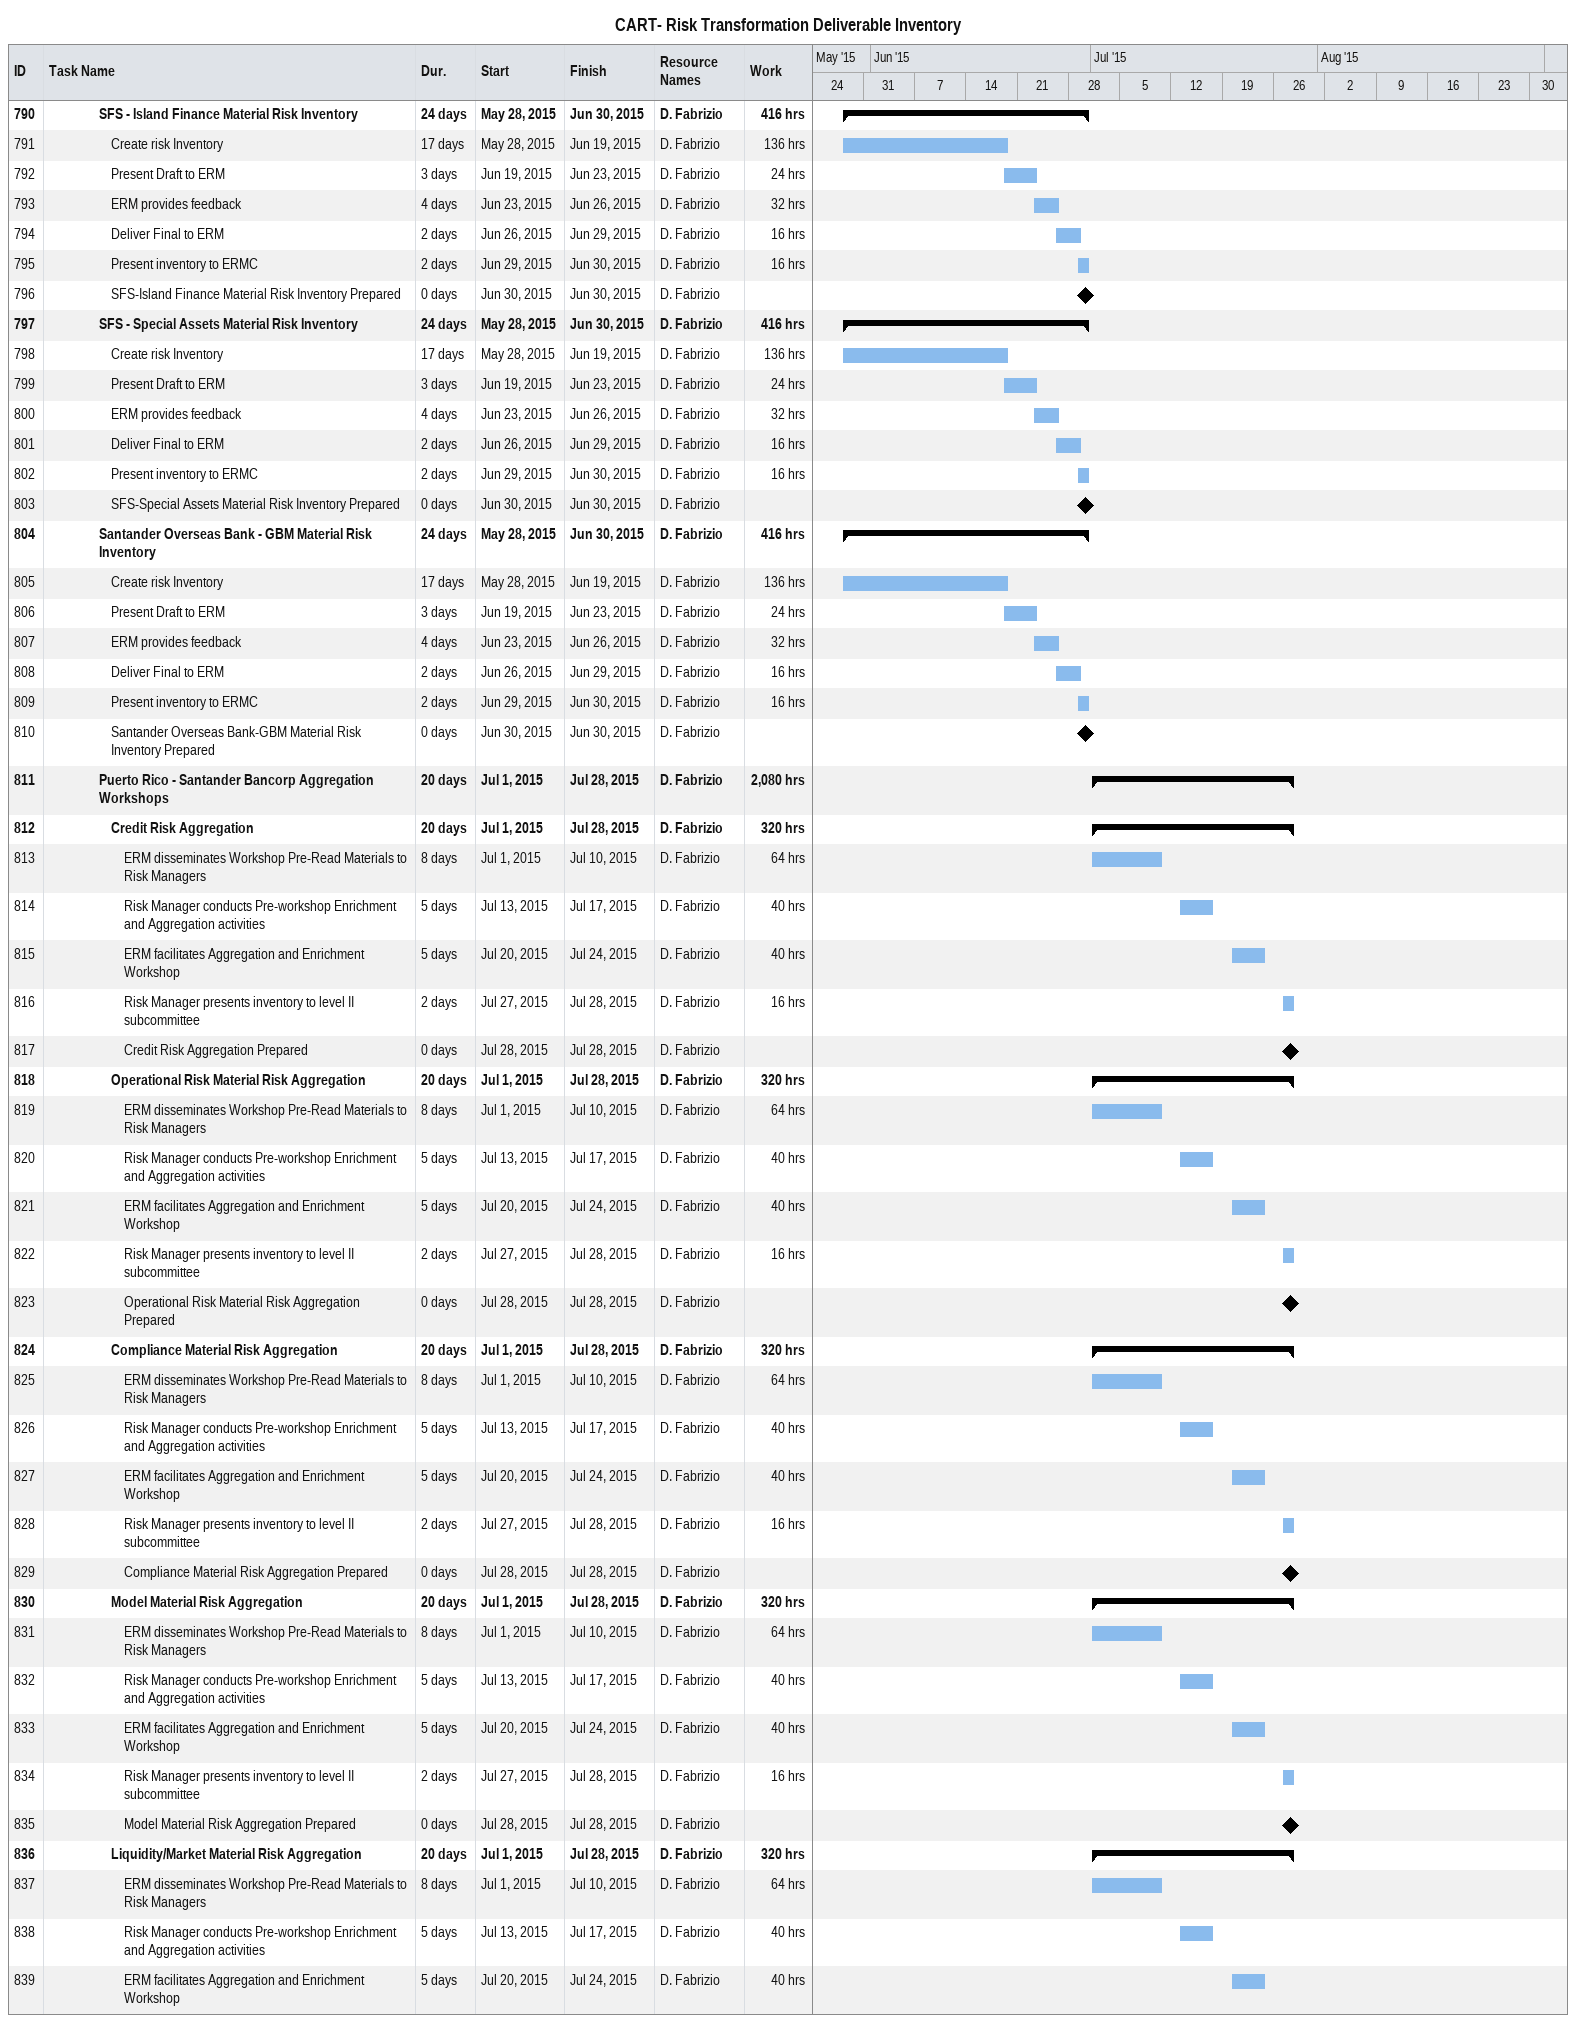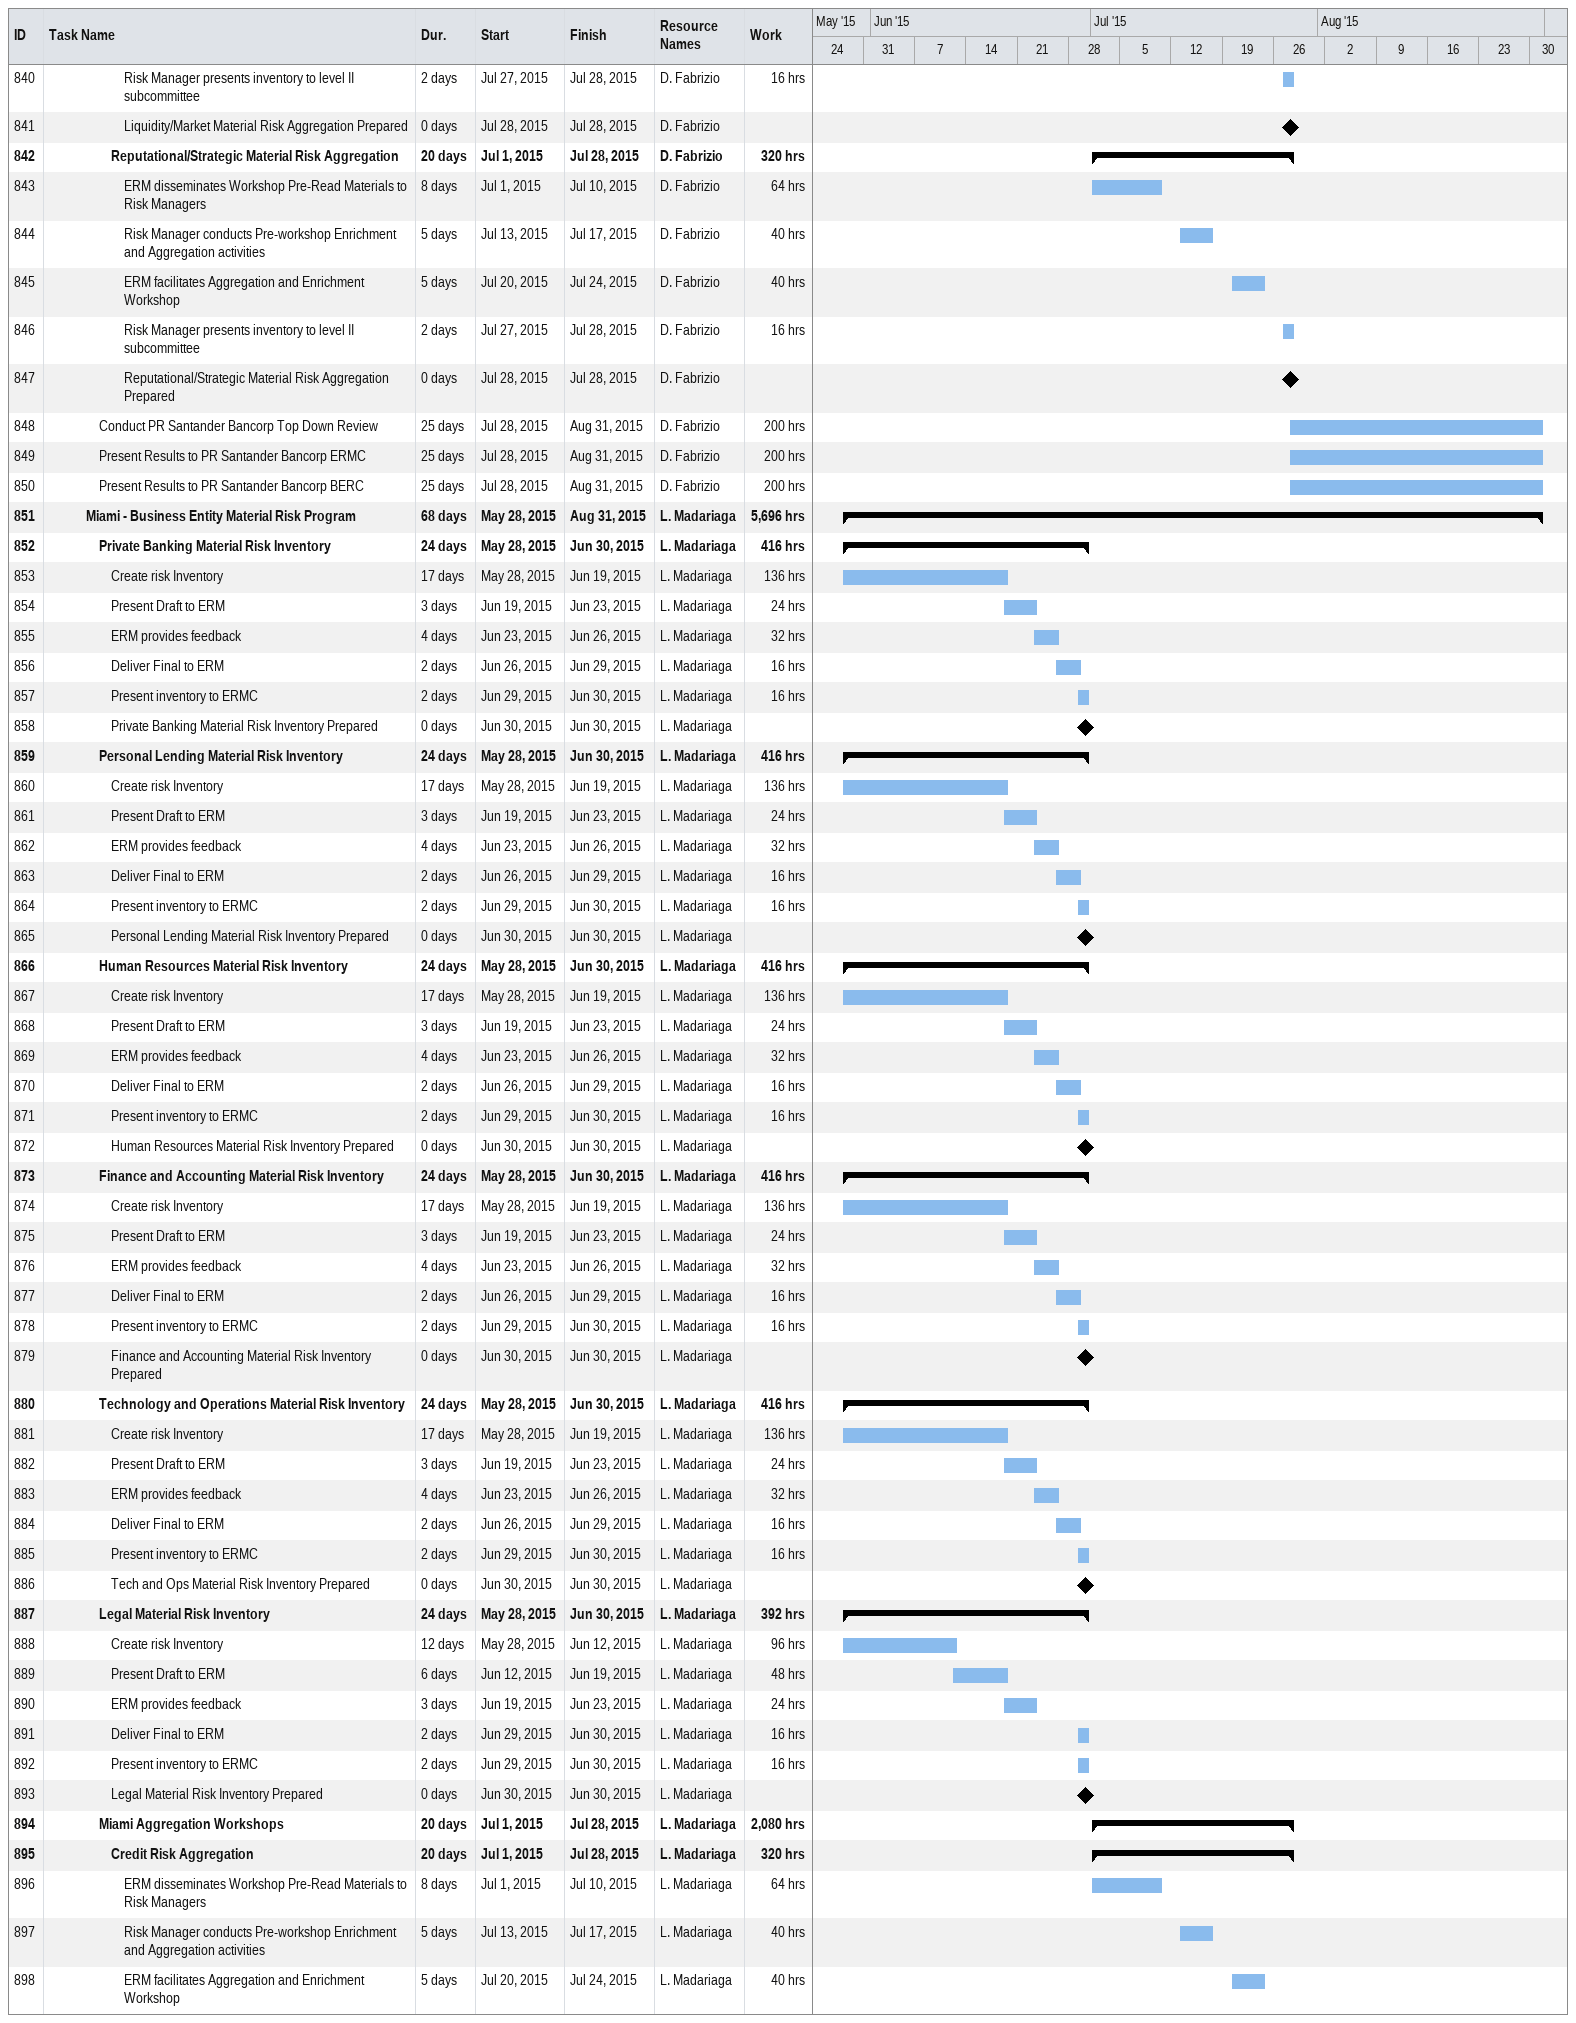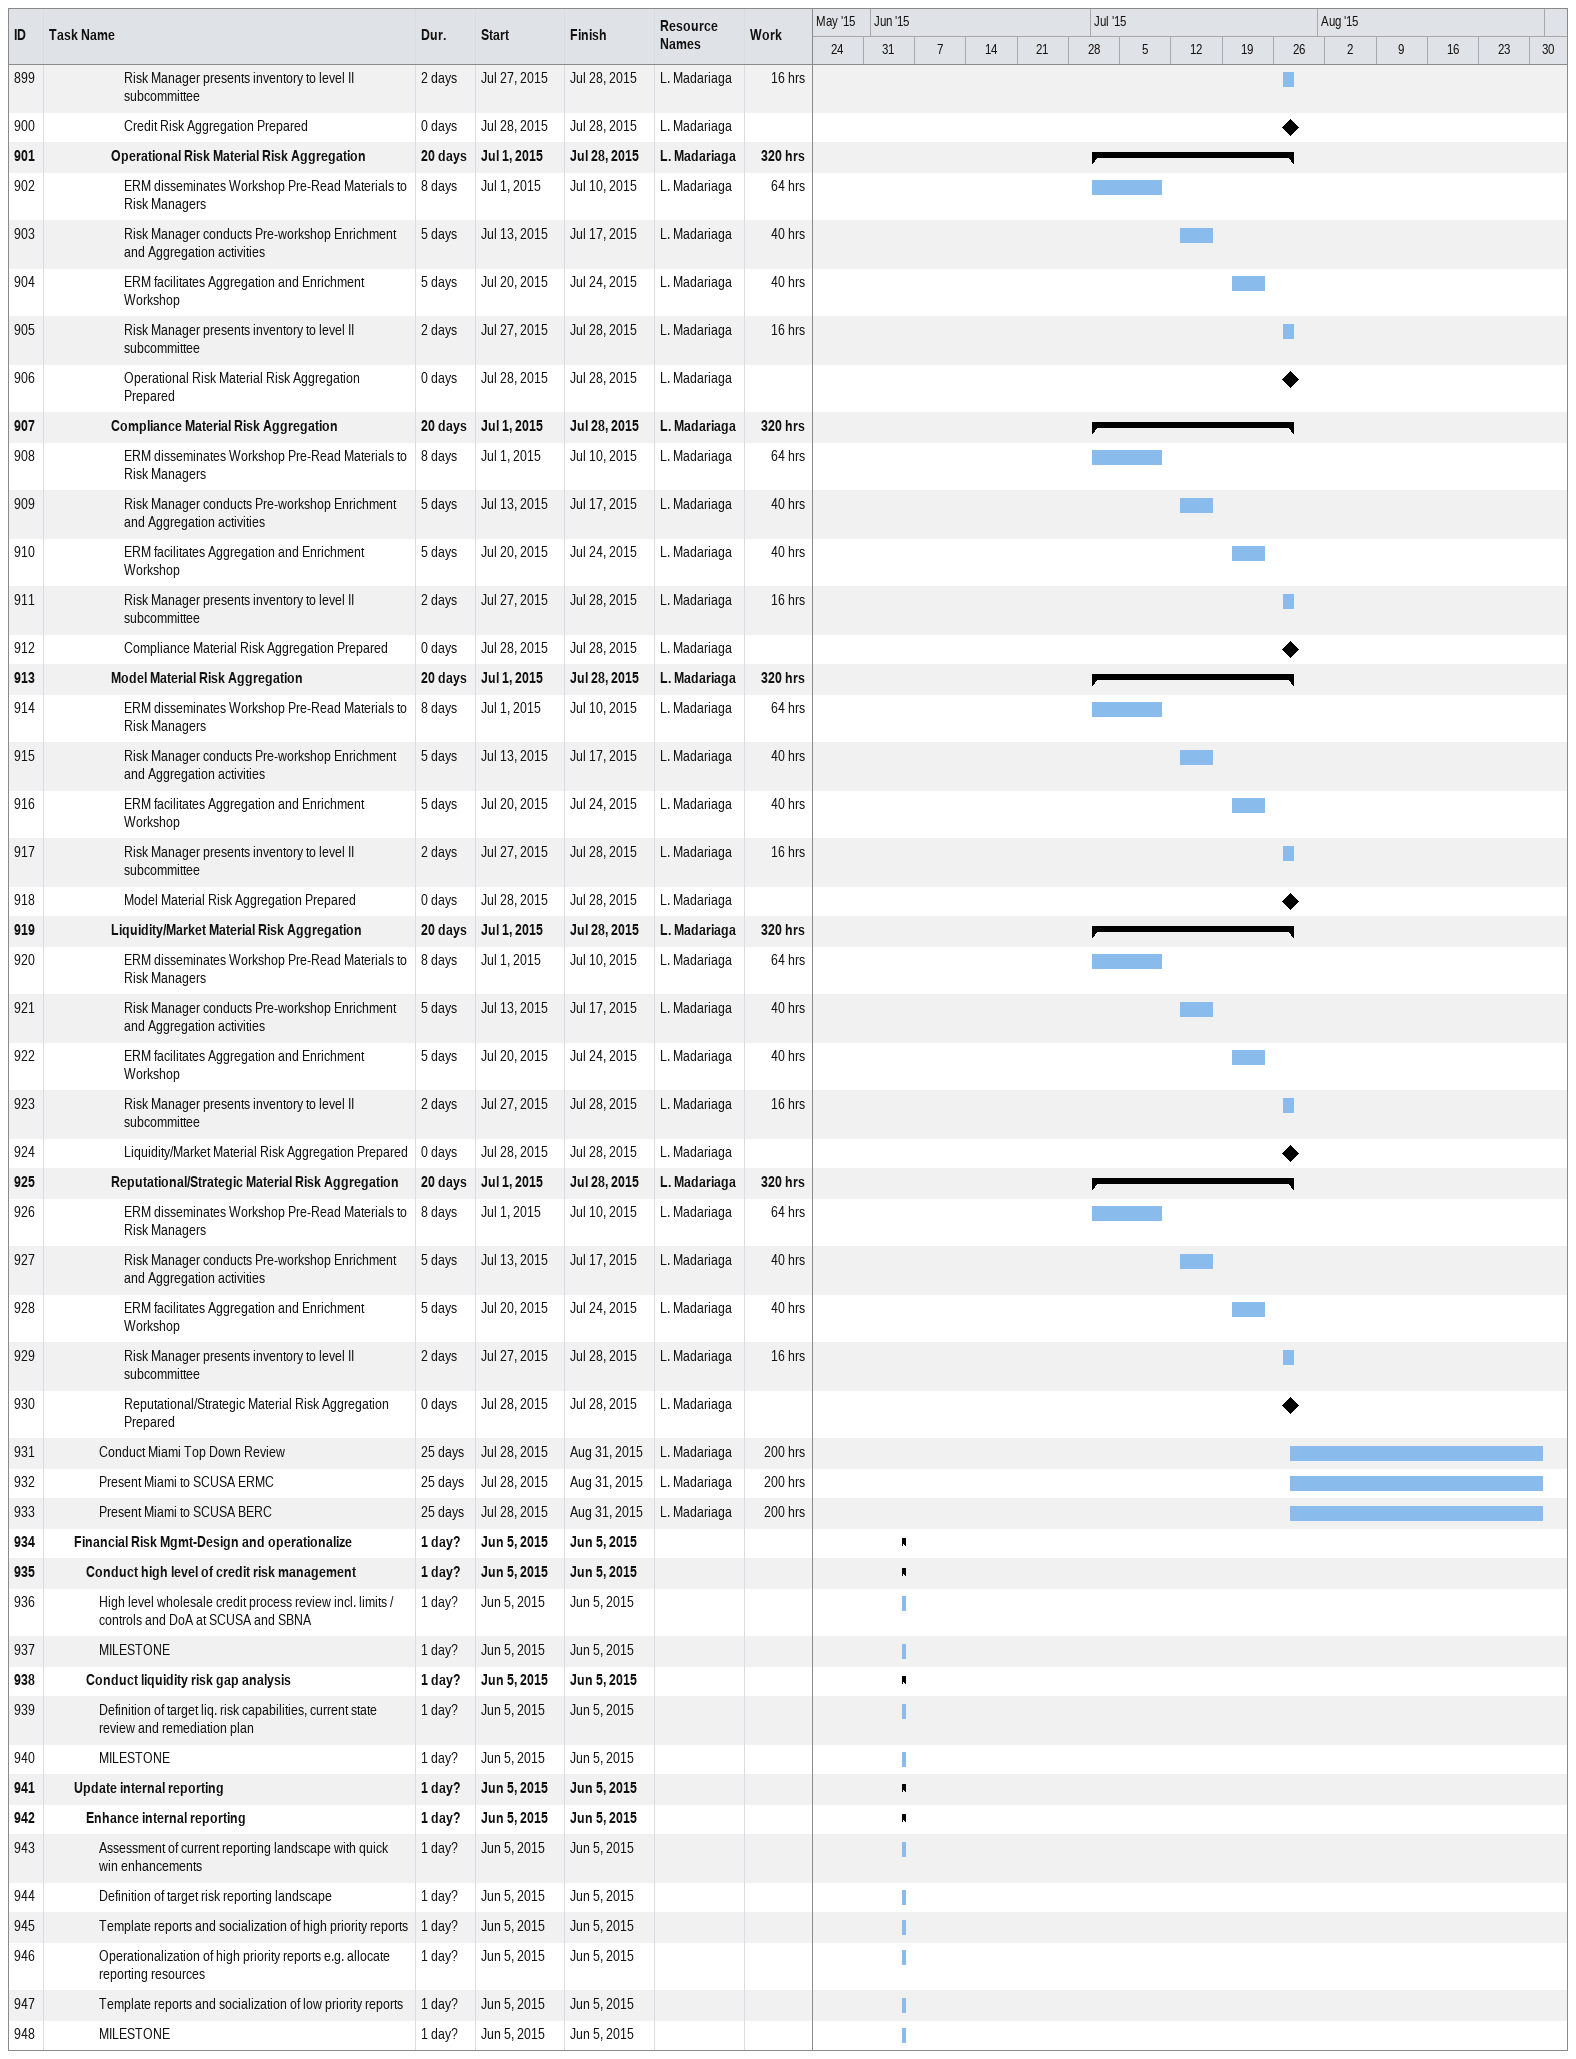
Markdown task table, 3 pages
CART- Risk Transformation Deliverable Inventory

| ID | Level | Task | Duration | Start | Finish | Resources | Work (h) |
|---|---|---|---|---|---|---|---|
| 790 | 5 | **SFS - Island Finance Material Risk Inventory** | 24d | 2015-05-28 | 2015-06-30 | D. Fabrizio | 416 |
| 791 | 6 | Create risk Inventory | 17d | 2015-05-28 | 2015-06-19 | D. Fabrizio | 136 |
| 792 | 6 | Present Draft to ERM | 3d | 2015-06-19 | 2015-06-23 | D. Fabrizio | 24 |
| 793 | 6 | ERM provides feedback | 4d | 2015-06-23 | 2015-06-26 | D. Fabrizio | 32 |
| 794 | 6 | Deliver Final to ERM | 2d | 2015-06-26 | 2015-06-29 | D. Fabrizio | 16 |
| 795 | 6 | Present inventory to ERMC | 2d | 2015-06-29 | 2015-06-30 | D. Fabrizio | 16 |
| 796 | 6 | SFS-Island Finance Material Risk Inventory Prepared | 0d | 2015-06-30 | 2015-06-30 | D. Fabrizio |  |
| 797 | 5 | **SFS - Special Assets Material Risk Inventory** | 24d | 2015-05-28 | 2015-06-30 | D. Fabrizio | 416 |
| 798 | 6 | Create risk Inventory | 17d | 2015-05-28 | 2015-06-19 | D. Fabrizio | 136 |
| 799 | 6 | Present Draft to ERM | 3d | 2015-06-19 | 2015-06-23 | D. Fabrizio | 24 |
| 800 | 6 | ERM provides feedback | 4d | 2015-06-23 | 2015-06-26 | D. Fabrizio | 32 |
| 801 | 6 | Deliver Final to ERM | 2d | 2015-06-26 | 2015-06-29 | D. Fabrizio | 16 |
| 802 | 6 | Present inventory to ERMC | 2d | 2015-06-29 | 2015-06-30 | D. Fabrizio | 16 |
| 803 | 6 | SFS-Special Assets Material Risk Inventory Prepared | 0d | 2015-06-30 | 2015-06-30 | D. Fabrizio |  |
| 804 | 5 | **Santander Overseas Bank - GBM Material Risk Inventory** | 24d | 2015-05-28 | 2015-06-30 | D. Fabrizio | 416 |
| 805 | 6 | Create risk Inventory | 17d | 2015-05-28 | 2015-06-19 | D. Fabrizio | 136 |
| 806 | 6 | Present Draft to ERM | 3d | 2015-06-19 | 2015-06-23 | D. Fabrizio | 24 |
| 807 | 6 | ERM provides feedback | 4d | 2015-06-23 | 2015-06-26 | D. Fabrizio | 32 |
| 808 | 6 | Deliver Final to ERM | 2d | 2015-06-26 | 2015-06-29 | D. Fabrizio | 16 |
| 809 | 6 | Present inventory to ERMC | 2d | 2015-06-29 | 2015-06-30 | D. Fabrizio | 16 |
| 810 | 6 | Santander Overseas Bank-GBM Material Risk Inventory Prepared | 0d | 2015-06-30 | 2015-06-30 | D. Fabrizio |  |
| 811 | 5 | **Puerto Rico - Santander Bancorp Aggregation Workshops** | 20d | 2015-07-01 | 2015-07-28 | D. Fabrizio | 2080 |
| 812 | 6 | **Credit Risk Aggregation** | 20d | 2015-07-01 | 2015-07-28 | D. Fabrizio | 320 |
| 813 | 7 | ERM disseminates Workshop Pre-Read Materials to Risk Managers | 8d | 2015-07-01 | 2015-07-10 | D. Fabrizio | 64 |
| 814 | 7 | Risk Manager conducts Pre-workshop Enrichment and Aggregation activities | 5d | 2015-07-13 | 2015-07-17 | D. Fabrizio | 40 |
| 815 | 7 | ERM facilitates Aggregation and Enrichment Workshop | 5d | 2015-07-20 | 2015-07-24 | D. Fabrizio | 40 |
| 816 | 7 | Risk Manager presents inventory to level II subcommittee | 2d | 2015-07-27 | 2015-07-28 | D. Fabrizio | 16 |
| 817 | 7 | Credit Risk Aggregation Prepared | 0d | 2015-07-28 | 2015-07-28 | D. Fabrizio |  |
| 818 | 6 | **Operational Risk Material Risk Aggregation** | 20d | 2015-07-01 | 2015-07-28 | D. Fabrizio | 320 |
| 819 | 7 | ERM disseminates Workshop Pre-Read Materials to Risk Managers | 8d | 2015-07-01 | 2015-07-10 | D. Fabrizio | 64 |
| 820 | 7 | Risk Manager conducts Pre-workshop Enrichment and Aggregation activities | 5d | 2015-07-13 | 2015-07-17 | D. Fabrizio | 40 |
| 821 | 7 | ERM facilitates Aggregation and Enrichment Workshop | 5d | 2015-07-20 | 2015-07-24 | D. Fabrizio | 40 |
| 822 | 7 | Risk Manager presents inventory to level II subcommittee | 2d | 2015-07-27 | 2015-07-28 | D. Fabrizio | 16 |
| 823 | 7 | Operational Risk Material Risk Aggregation Prepared | 0d | 2015-07-28 | 2015-07-28 | D. Fabrizio |  |
| 824 | 6 | **Compliance Material Risk Aggregation** | 20d | 2015-07-01 | 2015-07-28 | D. Fabrizio | 320 |
| 825 | 7 | ERM disseminates Workshop Pre-Read Materials to Risk Managers | 8d | 2015-07-01 | 2015-07-10 | D. Fabrizio | 64 |
| 826 | 7 | Risk Manager conducts Pre-workshop Enrichment and Aggregation activities | 5d | 2015-07-13 | 2015-07-17 | D. Fabrizio | 40 |
| 827 | 7 | ERM facilitates Aggregation and Enrichment Workshop | 5d | 2015-07-20 | 2015-07-24 | D. Fabrizio | 40 |
| 828 | 7 | Risk Manager presents inventory to level II subcommittee | 2d | 2015-07-27 | 2015-07-28 | D. Fabrizio | 16 |
| 829 | 7 | Compliance Material Risk Aggregation Prepared | 0d | 2015-07-28 | 2015-07-28 | D. Fabrizio |  |
| 830 | 6 | **Model Material Risk Aggregation** | 20d | 2015-07-01 | 2015-07-28 | D. Fabrizio | 320 |
| 831 | 7 | ERM disseminates Workshop Pre-Read Materials to Risk Managers | 8d | 2015-07-01 | 2015-07-10 | D. Fabrizio | 64 |
| 832 | 7 | Risk Manager conducts Pre-workshop Enrichment and Aggregation activities | 5d | 2015-07-13 | 2015-07-17 | D. Fabrizio | 40 |
| 833 | 7 | ERM facilitates Aggregation and Enrichment Workshop | 5d | 2015-07-20 | 2015-07-24 | D. Fabrizio | 40 |
| 834 | 7 | Risk Manager presents inventory to level II subcommittee | 2d | 2015-07-27 | 2015-07-28 | D. Fabrizio | 16 |
| 835 | 7 | Model Material Risk Aggregation Prepared | 0d | 2015-07-28 | 2015-07-28 | D. Fabrizio |  |
| 836 | 6 | **Liquidity/Market Material Risk Aggregation** | 20d | 2015-07-01 | 2015-07-28 | D. Fabrizio | 320 |
| 837 | 7 | ERM disseminates Workshop Pre-Read Materials to Risk Managers | 8d | 2015-07-01 | 2015-07-10 | D. Fabrizio | 64 |
| 838 | 7 | Risk Manager conducts Pre-workshop Enrichment and Aggregation activities | 5d | 2015-07-13 | 2015-07-17 | D. Fabrizio | 40 |
| 839 | 7 | ERM facilitates Aggregation and Enrichment Workshop | 5d | 2015-07-20 | 2015-07-24 | D. Fabrizio | 40 |
| 840 | 7 | Risk Manager presents inventory to level II subcommittee | 2d | 2015-07-27 | 2015-07-28 | D. Fabrizio | 16 |
| 841 | 7 | Liquidity/Market Material Risk Aggregation Prepared | 0d | 2015-07-28 | 2015-07-28 | D. Fabrizio |  |
| 842 | 6 | **Reputational/Strategic Material Risk Aggregation** | 20d | 2015-07-01 | 2015-07-28 | D. Fabrizio | 320 |
| 843 | 7 | ERM disseminates Workshop Pre-Read Materials to Risk Managers | 8d | 2015-07-01 | 2015-07-10 | D. Fabrizio | 64 |
| 844 | 7 | Risk Manager conducts Pre-workshop Enrichment and Aggregation activities | 5d | 2015-07-13 | 2015-07-17 | D. Fabrizio | 40 |
| 845 | 7 | ERM facilitates Aggregation and Enrichment Workshop | 5d | 2015-07-20 | 2015-07-24 | D. Fabrizio | 40 |
| 846 | 7 | Risk Manager presents inventory to level II subcommittee | 2d | 2015-07-27 | 2015-07-28 | D. Fabrizio | 16 |
| 847 | 7 | Reputational/Strategic Material Risk Aggregation Prepared | 0d | 2015-07-28 | 2015-07-28 | D. Fabrizio |  |
| 848 | 5 | Conduct PR Santander Bancorp Top Down Review | 25d | 2015-07-28 | 2015-08-31 | D. Fabrizio | 200 |
| 849 | 5 | Present Results to PR Santander Bancorp ERMC | 25d | 2015-07-28 | 2015-08-31 | D. Fabrizio | 200 |
| 850 | 5 | Present Results to PR Santander Bancorp BERC | 25d | 2015-07-28 | 2015-08-31 | D. Fabrizio | 200 |
| 851 | 4 | **Miami - Business Entity Material Risk Program** | 68d | 2015-05-28 | 2015-08-31 | L. Madariaga | 5696 |
| 852 | 5 | **Private Banking Material Risk Inventory** | 24d | 2015-05-28 | 2015-06-30 | L. Madariaga | 416 |
| 853 | 6 | Create risk Inventory | 17d | 2015-05-28 | 2015-06-19 | L. Madariaga | 136 |
| 854 | 6 | Present Draft to ERM | 3d | 2015-06-19 | 2015-06-23 | L. Madariaga | 24 |
| 855 | 6 | ERM provides feedback | 4d | 2015-06-23 | 2015-06-26 | L. Madariaga | 32 |
| 856 | 6 | Deliver Final to ERM | 2d | 2015-06-26 | 2015-06-29 | L. Madariaga | 16 |
| 857 | 6 | Present inventory to ERMC | 2d | 2015-06-29 | 2015-06-30 | L. Madariaga | 16 |
| 858 | 6 | Private Banking Material Risk Inventory Prepared | 0d | 2015-06-30 | 2015-06-30 | L. Madariaga |  |
| 859 | 5 | **Personal Lending Material Risk Inventory** | 24d | 2015-05-28 | 2015-06-30 | L. Madariaga | 416 |
| 860 | 6 | Create risk Inventory | 17d | 2015-05-28 | 2015-06-19 | L. Madariaga | 136 |
| 861 | 6 | Present Draft to ERM | 3d | 2015-06-19 | 2015-06-23 | L. Madariaga | 24 |
| 862 | 6 | ERM provides feedback | 4d | 2015-06-23 | 2015-06-26 | L. Madariaga | 32 |
| 863 | 6 | Deliver Final to ERM | 2d | 2015-06-26 | 2015-06-29 | L. Madariaga | 16 |
| 864 | 6 | Present inventory to ERMC | 2d | 2015-06-29 | 2015-06-30 | L. Madariaga | 16 |
| 865 | 6 | Personal Lending Material Risk Inventory Prepared | 0d | 2015-06-30 | 2015-06-30 | L. Madariaga |  |
| 866 | 5 | **Human Resources Material Risk Inventory** | 24d | 2015-05-28 | 2015-06-30 | L. Madariaga | 416 |
| 867 | 6 | Create risk Inventory | 17d | 2015-05-28 | 2015-06-19 | L. Madariaga | 136 |
| 868 | 6 | Present Draft to ERM | 3d | 2015-06-19 | 2015-06-23 | L. Madariaga | 24 |
| 869 | 6 | ERM provides feedback | 4d | 2015-06-23 | 2015-06-26 | L. Madariaga | 32 |
| 870 | 6 | Deliver Final to ERM | 2d | 2015-06-26 | 2015-06-29 | L. Madariaga | 16 |
| 871 | 6 | Present inventory to ERMC | 2d | 2015-06-29 | 2015-06-30 | L. Madariaga | 16 |
| 872 | 6 | Human Resources Material Risk Inventory Prepared | 0d | 2015-06-30 | 2015-06-30 | L. Madariaga |  |
| 873 | 5 | **Finance and Accounting Material Risk Inventory** | 24d | 2015-05-28 | 2015-06-30 | L. Madariaga | 416 |
| 874 | 6 | Create risk Inventory | 17d | 2015-05-28 | 2015-06-19 | L. Madariaga | 136 |
| 875 | 6 | Present Draft to ERM | 3d | 2015-06-19 | 2015-06-23 | L. Madariaga | 24 |
| 876 | 6 | ERM provides feedback | 4d | 2015-06-23 | 2015-06-26 | L. Madariaga | 32 |
| 877 | 6 | Deliver Final to ERM | 2d | 2015-06-26 | 2015-06-29 | L. Madariaga | 16 |
| 878 | 6 | Present inventory to ERMC | 2d | 2015-06-29 | 2015-06-30 | L. Madariaga | 16 |
| 879 | 6 | Finance and Accounting Material Risk Inventory Prepared | 0d | 2015-06-30 | 2015-06-30 | L. Madariaga |  |
| 880 | 5 | **Technology and Operations Material Risk Inventory** | 24d | 2015-05-28 | 2015-06-30 | L. Madariaga | 416 |
| 881 | 6 | Create risk Inventory | 17d | 2015-05-28 | 2015-06-19 | L. Madariaga | 136 |
| 882 | 6 | Present Draft to ERM | 3d | 2015-06-19 | 2015-06-23 | L. Madariaga | 24 |
| 883 | 6 | ERM provides feedback | 4d | 2015-06-23 | 2015-06-26 | L. Madariaga | 32 |
| 884 | 6 | Deliver Final to ERM | 2d | 2015-06-26 | 2015-06-29 | L. Madariaga | 16 |
| 885 | 6 | Present inventory to ERMC | 2d | 2015-06-29 | 2015-06-30 | L. Madariaga | 16 |
| 886 | 6 | Tech and Ops Material Risk Inventory Prepared | 0d | 2015-06-30 | 2015-06-30 | L. Madariaga |  |
| 887 | 5 | **Legal Material Risk Inventory** | 24d | 2015-05-28 | 2015-06-30 | L. Madariaga | 392 |
| 888 | 6 | Create risk Inventory | 12d | 2015-05-28 | 2015-06-12 | L. Madariaga | 96 |
| 889 | 6 | Present Draft to ERM | 6d | 2015-06-12 | 2015-06-19 | L. Madariaga | 48 |
| 890 | 6 | ERM provides feedback | 3d | 2015-06-19 | 2015-06-23 | L. Madariaga | 24 |
| 891 | 6 | Deliver Final to ERM | 2d | 2015-06-29 | 2015-06-30 | L. Madariaga | 16 |
| 892 | 6 | Present inventory to ERMC | 2d | 2015-06-29 | 2015-06-30 | L. Madariaga | 16 |
| 893 | 6 | Legal Material Risk Inventory Prepared | 0d | 2015-06-30 | 2015-06-30 | L. Madariaga |  |
| 894 | 5 | **Miami Aggregation Workshops** | 20d | 2015-07-01 | 2015-07-28 | L. Madariaga | 2080 |
| 895 | 6 | **Credit Risk Aggregation** | 20d | 2015-07-01 | 2015-07-28 | L. Madariaga | 320 |
| 896 | 7 | ERM disseminates Workshop Pre-Read Materials to Risk Managers | 8d | 2015-07-01 | 2015-07-10 | L. Madariaga | 64 |
| 897 | 7 | Risk Manager conducts Pre-workshop Enrichment and Aggregation activities | 5d | 2015-07-13 | 2015-07-17 | L. Madariaga | 40 |
| 898 | 7 | ERM facilitates Aggregation and Enrichment Workshop | 5d | 2015-07-20 | 2015-07-24 | L. Madariaga | 40 |
| 899 | 7 | Risk Manager presents inventory to level II subcommittee | 2d | 2015-07-27 | 2015-07-28 | L. Madariaga | 16 |
| 900 | 7 | Credit Risk Aggregation Prepared | 0d | 2015-07-28 | 2015-07-28 | L. Madariaga |  |
| 901 | 6 | **Operational Risk Material Risk Aggregation** | 20d | 2015-07-01 | 2015-07-28 | L. Madariaga | 320 |
| 902 | 7 | ERM disseminates Workshop Pre-Read Materials to Risk Managers | 8d | 2015-07-01 | 2015-07-10 | L. Madariaga | 64 |
| 903 | 7 | Risk Manager conducts Pre-workshop Enrichment and Aggregation activities | 5d | 2015-07-13 | 2015-07-17 | L. Madariaga | 40 |
| 904 | 7 | ERM facilitates Aggregation and Enrichment Workshop | 5d | 2015-07-20 | 2015-07-24 | L. Madariaga | 40 |
| 905 | 7 | Risk Manager presents inventory to level II subcommittee | 2d | 2015-07-27 | 2015-07-28 | L. Madariaga | 16 |
| 906 | 7 | Operational Risk Material Risk Aggregation Prepared | 0d | 2015-07-28 | 2015-07-28 | L. Madariaga |  |
| 907 | 6 | **Compliance Material Risk Aggregation** | 20d | 2015-07-01 | 2015-07-28 | L. Madariaga | 320 |
| 908 | 7 | ERM disseminates Workshop Pre-Read Materials to Risk Managers | 8d | 2015-07-01 | 2015-07-10 | L. Madariaga | 64 |
| 909 | 7 | Risk Manager conducts Pre-workshop Enrichment and Aggregation activities | 5d | 2015-07-13 | 2015-07-17 | L. Madariaga | 40 |
| 910 | 7 | ERM facilitates Aggregation and Enrichment Workshop | 5d | 2015-07-20 | 2015-07-24 | L. Madariaga | 40 |
| 911 | 7 | Risk Manager presents inventory to level II subcommittee | 2d | 2015-07-27 | 2015-07-28 | L. Madariaga | 16 |
| 912 | 7 | Compliance Material Risk Aggregation Prepared | 0d | 2015-07-28 | 2015-07-28 | L. Madariaga |  |
| 913 | 6 | **Model Material Risk Aggregation** | 20d | 2015-07-01 | 2015-07-28 | L. Madariaga | 320 |
| 914 | 7 | ERM disseminates Workshop Pre-Read Materials to Risk Managers | 8d | 2015-07-01 | 2015-07-10 | L. Madariaga | 64 |
| 915 | 7 | Risk Manager conducts Pre-workshop Enrichment and Aggregation activities | 5d | 2015-07-13 | 2015-07-17 | L. Madariaga | 40 |
| 916 | 7 | ERM facilitates Aggregation and Enrichment Workshop | 5d | 2015-07-20 | 2015-07-24 | L. Madariaga | 40 |
| 917 | 7 | Risk Manager presents inventory to level II subcommittee | 2d | 2015-07-27 | 2015-07-28 | L. Madariaga | 16 |
| 918 | 7 | Model Material Risk Aggregation Prepared | 0d | 2015-07-28 | 2015-07-28 | L. Madariaga |  |
| 919 | 6 | **Liquidity/Market Material Risk Aggregation** | 20d | 2015-07-01 | 2015-07-28 | L. Madariaga | 320 |
| 920 | 7 | ERM disseminates Workshop Pre-Read Materials to Risk Managers | 8d | 2015-07-01 | 2015-07-10 | L. Madariaga | 64 |
| 921 | 7 | Risk Manager conducts Pre-workshop Enrichment and Aggregation activities | 5d | 2015-07-13 | 2015-07-17 | L. Madariaga | 40 |
| 922 | 7 | ERM facilitates Aggregation and Enrichment Workshop | 5d | 2015-07-20 | 2015-07-24 | L. Madariaga | 40 |
| 923 | 7 | Risk Manager presents inventory to level II subcommittee | 2d | 2015-07-27 | 2015-07-28 | L. Madariaga | 16 |
| 924 | 7 | Liquidity/Market Material Risk Aggregation Prepared | 0d | 2015-07-28 | 2015-07-28 | L. Madariaga |  |
| 925 | 6 | **Reputational/Strategic Material Risk Aggregation** | 20d | 2015-07-01 | 2015-07-28 | L. Madariaga | 320 |
| 926 | 7 | ERM disseminates Workshop Pre-Read Materials to Risk Managers | 8d | 2015-07-01 | 2015-07-10 | L. Madariaga | 64 |
| 927 | 7 | Risk Manager conducts Pre-workshop Enrichment and Aggregation activities | 5d | 2015-07-13 | 2015-07-17 | L. Madariaga | 40 |
| 928 | 7 | ERM facilitates Aggregation and Enrichment Workshop | 5d | 2015-07-20 | 2015-07-24 | L. Madariaga | 40 |
| 929 | 7 | Risk Manager presents inventory to level II subcommittee | 2d | 2015-07-27 | 2015-07-28 | L. Madariaga | 16 |
| 930 | 7 | Reputational/Strategic Material Risk Aggregation Prepared | 0d | 2015-07-28 | 2015-07-28 | L. Madariaga |  |
| 931 | 5 | Conduct Miami Top Down Review | 25d | 2015-07-28 | 2015-08-31 | L. Madariaga | 200 |
| 932 | 5 | Present Miami to SCUSA ERMC | 25d | 2015-07-28 | 2015-08-31 | L. Madariaga | 200 |
| 933 | 5 | Present Miami to SCUSA BERC | 25d | 2015-07-28 | 2015-08-31 | L. Madariaga | 200 |
| 934 | 3 | **Financial Risk Mgmt-Design and operationalize** | 1d? | 2015-06-05 | 2015-06-05 |  |  |
| 935 | 4 | **Conduct high level of credit risk management** | 1d? | 2015-06-05 | 2015-06-05 |  |  |
| 936 | 5 | High level wholesale credit process review incl. limits / controls and DoA at SCUSA and SBNA | 1d? | 2015-06-05 | 2015-06-05 |  |  |
| 937 | 5 | MILESTONE | 1d? | 2015-06-05 | 2015-06-05 |  |  |
| 938 | 4 | **Conduct liquidity risk gap analysis** | 1d? | 2015-06-05 | 2015-06-05 |  |  |
| 939 | 5 | Definition of target liq. risk capabilities, current state review and remediation plan | 1d? | 2015-06-05 | 2015-06-05 |  |  |
| 940 | 5 | MILESTONE | 1d? | 2015-06-05 | 2015-06-05 |  |  |
| 941 | 3 | **Update internal reporting** | 1d? | 2015-06-05 | 2015-06-05 |  |  |
| 942 | 4 | **Enhance internal reporting** | 1d? | 2015-06-05 | 2015-06-05 |  |  |
| 943 | 5 | Assessment of current reporting landscape with quick win enhancements | 1d? | 2015-06-05 | 2015-06-05 |  |  |
| 944 | 5 | Definition of target risk reporting landscape | 1d? | 2015-06-05 | 2015-06-05 |  |  |
| 945 | 5 | Template reports and socialization of high priority reports | 1d? | 2015-06-05 | 2015-06-05 |  |  |
| 946 | 5 | Operationalization of high priority reports e.g. allocate reporting resources | 1d? | 2015-06-05 | 2015-06-05 |  |  |
| 947 | 5 | Template reports and socialization of low priority reports | 1d? | 2015-06-05 | 2015-06-05 |  |  |
| 948 | 5 | MILESTONE | 1d? | 2015-06-05 | 2015-06-05 |  |  |
